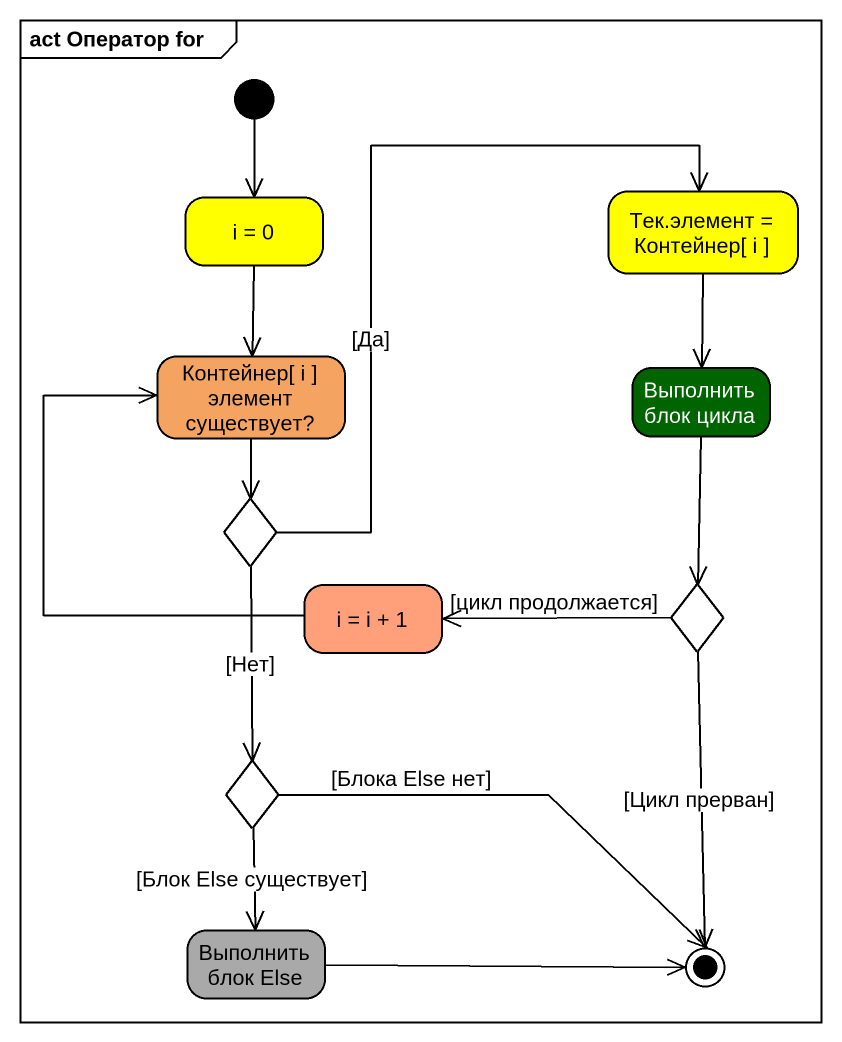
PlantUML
@startuml
mainframe act Оператор for
hide empty description
state "i = 0" as i_0 #FFFF00
state "Тек.элемент = Контейнер[ i ]" as Тек_элемент_Контейнер_i #FFFF00
state "Контейнер[ i ] элемент существует?" as Контейнер_i_элемент #F4A460
state "Выполнить блок цикла" as Выполнить_блок_цикла #006400
state choice1 <<choice>>
state "i = i + 1" as i_i_1 #FFA07A
state choice2 <<choice>>
state choice3 <<choice>>
state "Выполнить блок Else" as Выполнить_блок_Else #A9A9A9
[*] --> i_0
i_0 --> Контейнер_i_элемент
Тек_элемент_Контейнер_i --> Выполнить_блок_цикла
Контейнер_i_элемент --> choice1
Выполнить_блок_цикла --> choice2
choice1 -up-> Тек_элемент_Контейнер_i : [Да]
choice1 --> choice3 : [Нет]
i_i_1 -up-> Контейнер_i_элемент
choice2 -left-> i_i_1 : [цикл продолжается]
choice3 --> Выполнить_блок_Else : [Блок Else существует]
choice2 --> [*] : [Цикл прерван]
choice3 -right-> [*] : [Блока Else нет]
Выполнить_блок_Else -right-> [*]
@enduml
